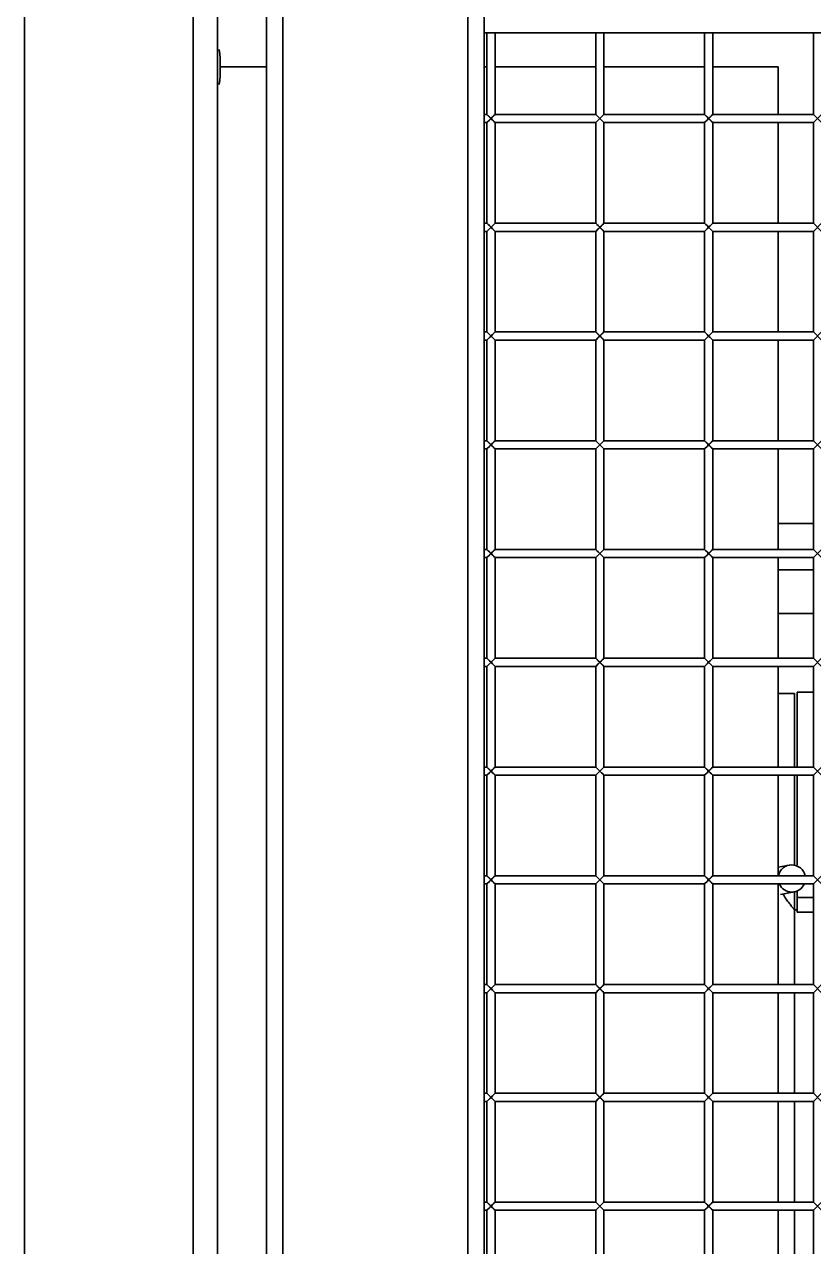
# Model space of a CAD drawing. Header units: millimetres. Extents: x 32496 to 166256, y 3504 to 23939.
# Drawn here: x 97582.8 to 97872.8, y 21905.1 to 22354.6 of the extents above; entities that cross this region are included whole.
import ezdxf

# ---------------------------------------------------------------- set-up
doc = ezdxf.new("R2010")
doc.units = ezdxf.units.MM
doc.layers.get('0').update_dxf_attribs({"lineweight": 35})

# ---------------------------------------------------------------- blocks, each defined once
blk = doc.blocks.new('8-1250')
at = {"linetype": 'Continuous'}
for p, q in [((-2380.13, -32152.29), (-2380.13, -34671.29)), ((-2217.13, -33033.17), (-2217.13, -32390.41)), ((-2211.13, -32408.79), (-2211.13, -32389.43)), ((-2318.13, -32399.29), (-2318.13, -33024.29)), ((-2309.13, -32399.29), (-2309.13, -33024.29)), ((-2291.13, -33024.29), (-2291.13, -32399.29)), ((-2285.13, -32399.29), (-2285.13, -33024.29)), ((-2211.13, -32408.79), (-2211.13, -33034.31)), ((-1585.13, -32408.79), (-2211.13, -32408.79)), ((-2210.13, -32408.79), (-2210.13, -32438.79)), ((-2207.13, -32408.79), (-2207.13, -32438.79)), ((-2170.13, -32408.79), (-2170.13, -32438.79)), ((-2167.13, -32408.79), (-2167.13, -32438.79)), ((-2130.13, -32408.79), (-2130.13, -32438.79)), ((-2127.13, -32408.79), (-2127.13, -32438.79)), ((-2090.13, -32408.79), (-2090.13, -32438.79)), ((-2291.13, -32421.29), (-2308.13, -32421.29)), ((-2210.13, -32421.29), (-2211.13, -32421.29)), ((-2170.13, -32421.29), (-2207.13, -32421.29)), ((-2130.13, -32421.29), (-2167.13, -32421.29)), ((-2103.13, -32421.29), (-2127.13, -32421.29)), ((-2103.13, -32438.79), (-2103.13, -32421.29)), ((-2211.13, -32438.79), (-2210.13, -32438.79)), ((-2210.13, -32441.79), (-2207.13, -32438.79)), ((-2207.13, -32441.79), (-2210.13, -32438.79)), ((-2210.01, -32441.67), (-2209.22, -32440.88)), ((-2209.22, -32440.88), (-2208.63, -32440.29)), ((-2207.13, -32438.79), (-2207.56, -32439.22)), ((-2207.13, -32438.79), (-2170.13, -32438.79)), ((-2170.13, -32441.79), (-2167.13, -32438.79)), ((-2167.13, -32441.79), (-2170.13, -32438.79)), ((-2170.01, -32441.67), (-2169.22, -32440.88)), ((-2169.22, -32440.88), (-2168.63, -32440.29)), ((-2167.13, -32438.79), (-2167.56, -32439.22)), ((-2167.13, -32438.79), (-2130.13, -32438.79)), ((-2130.13, -32441.79), (-2127.13, -32438.79)), ((-2127.13, -32441.79), (-2130.13, -32438.79)), ((-2130.01, -32441.67), (-2129.22, -32440.88)), ((-2129.22, -32440.88), (-2128.63, -32440.29)), ((-2127.13, -32438.79), (-2127.56, -32439.22)), ((-2127.13, -32438.79), (-2090.13, -32438.79)), ((-2090.13, -32441.79), (-2087.13, -32438.79)), ((-2087.13, -32441.79), (-2090.13, -32438.79)), ((-2211.13, -32441.79), (-2210.13, -32441.79)), ((-2210.13, -32441.79), (-2210.13, -32478.79)), ((-2207.13, -32441.79), (-2207.13, -32478.79)), ((-2207.13, -32441.79), (-2170.13, -32441.79)), ((-2170.13, -32441.79), (-2170.13, -32478.79)), ((-2167.13, -32441.79), (-2167.13, -32478.79)), ((-2167.13, -32441.79), (-2130.13, -32441.79)), ((-2130.13, -32441.79), (-2130.13, -32478.79)), ((-2127.13, -32441.79), (-2127.13, -32478.79)), ((-2127.13, -32441.79), (-2090.13, -32441.79)), ((-2103.13, -32478.79), (-2103.13, -32441.79)), ((-2090.13, -32441.79), (-2090.13, -32478.79)), ((-2211.13, -32478.79), (-2210.13, -32478.79)), ((-2211.13, -32481.79), (-2210.13, -32481.79)), ((-2210.13, -32481.79), (-2207.13, -32478.79)), ((-2207.13, -32481.79), (-2210.13, -32478.79)), ((-2210.13, -32481.79), (-2210.13, -32518.79)), ((-2210.01, -32481.67), (-2209.22, -32480.88)), ((-2209.22, -32480.88), (-2208.63, -32480.29)), ((-2207.13, -32478.79), (-2207.56, -32479.22)), ((-2207.13, -32478.79), (-2170.13, -32478.79)), ((-2207.13, -32481.79), (-2207.13, -32518.79)), ((-2207.13, -32481.79), (-2170.13, -32481.79)), ((-2170.13, -32481.79), (-2167.13, -32478.79)), ((-2167.13, -32481.79), (-2170.13, -32478.79)), ((-2170.13, -32481.79), (-2170.13, -32518.79)), ((-2170.01, -32481.67), (-2169.22, -32480.88)), ((-2169.22, -32480.88), (-2168.63, -32480.29)), ((-2167.13, -32478.79), (-2167.56, -32479.22)), ((-2167.13, -32478.79), (-2130.13, -32478.79)), ((-2167.13, -32481.79), (-2167.13, -32518.79)), ((-2167.13, -32481.79), (-2130.13, -32481.79)), ((-2130.13, -32481.79), (-2127.13, -32478.79)), ((-2127.13, -32481.79), (-2130.13, -32478.79)), ((-2130.13, -32481.79), (-2130.13, -32518.79)), ((-2130.01, -32481.67), (-2129.22, -32480.88)), ((-2129.22, -32480.88), (-2128.63, -32480.29)), ((-2127.13, -32478.79), (-2127.56, -32479.22)), ((-2127.13, -32478.79), (-2090.13, -32478.79)), ((-2127.13, -32481.79), (-2127.13, -32518.79)), ((-2127.13, -32481.79), (-2090.13, -32481.79)), ((-2103.13, -32518.79), (-2103.13, -32481.79)), ((-2090.13, -32481.79), (-2087.13, -32478.79)), ((-2087.13, -32481.79), (-2090.13, -32478.79)), ((-2090.13, -32481.79), (-2090.13, -32518.79)), ((-2211.13, -32518.79), (-2210.13, -32518.79)), ((-2211.13, -32521.79), (-2210.13, -32521.79)), ((-2210.13, -32521.79), (-2207.13, -32518.79)), ((-2207.13, -32521.79), (-2210.13, -32518.79)), ((-2210.13, -32521.79), (-2210.13, -32558.79)), ((-2210.01, -32521.67), (-2209.22, -32520.88)), ((-2209.22, -32520.88), (-2208.63, -32520.29)), ((-2207.13, -32518.79), (-2207.56, -32519.22)), ((-2207.13, -32518.79), (-2170.13, -32518.79)), ((-2207.13, -32521.79), (-2207.13, -32558.79)), ((-2207.13, -32521.79), (-2170.13, -32521.79)), ((-2170.13, -32521.79), (-2167.13, -32518.79)), ((-2167.13, -32521.79), (-2170.13, -32518.79)), ((-2170.13, -32521.79), (-2170.13, -32558.79)), ((-2170.01, -32521.67), (-2169.22, -32520.88)), ((-2169.22, -32520.88), (-2168.63, -32520.29)), ((-2167.13, -32518.79), (-2167.56, -32519.22)), ((-2167.13, -32518.79), (-2130.13, -32518.79)), ((-2167.13, -32521.79), (-2167.13, -32558.79)), ((-2167.13, -32521.79), (-2130.13, -32521.79)), ((-2130.13, -32521.79), (-2127.13, -32518.79)), ((-2127.13, -32521.79), (-2130.13, -32518.79)), ((-2130.13, -32521.79), (-2130.13, -32558.79)), ((-2130.01, -32521.67), (-2129.22, -32520.88)), ((-2129.22, -32520.88), (-2128.63, -32520.29)), ((-2127.13, -32518.79), (-2127.56, -32519.22)), ((-2127.13, -32518.79), (-2090.13, -32518.79)), ((-2127.13, -32521.79), (-2127.13, -32558.79)), ((-2127.13, -32521.79), (-2090.13, -32521.79)), ((-2103.13, -32558.79), (-2103.13, -32521.79)), ((-2090.13, -32521.79), (-2087.13, -32518.79)), ((-2087.13, -32521.79), (-2090.13, -32518.79)), ((-2090.13, -32521.79), (-2090.13, -32558.79)), ((-2211.13, -32558.79), (-2210.13, -32558.79)), ((-2211.13, -32561.79), (-2210.13, -32561.79)), ((-2210.13, -32561.79), (-2207.13, -32558.79)), ((-2207.13, -32561.79), (-2210.13, -32558.79)), ((-2210.13, -32561.79), (-2210.13, -32598.79)), ((-2210.01, -32561.67), (-2209.22, -32560.88)), ((-2209.22, -32560.88), (-2208.63, -32560.29)), ((-2207.13, -32558.79), (-2207.56, -32559.22)), ((-2207.13, -32558.79), (-2170.13, -32558.79)), ((-2207.13, -32561.79), (-2207.13, -32598.79)), ((-2207.13, -32561.79), (-2170.13, -32561.79)), ((-2170.13, -32561.79), (-2167.13, -32558.79)), ((-2167.13, -32561.79), (-2170.13, -32558.79)), ((-2170.13, -32561.79), (-2170.13, -32598.79)), ((-2170.01, -32561.67), (-2169.22, -32560.88)), ((-2169.22, -32560.88), (-2168.63, -32560.29)), ((-2167.13, -32558.79), (-2167.56, -32559.22)), ((-2167.13, -32558.79), (-2130.13, -32558.79)), ((-2167.13, -32561.79), (-2167.13, -32598.79)), ((-2167.13, -32561.79), (-2130.13, -32561.79)), ((-2130.13, -32561.79), (-2127.13, -32558.79)), ((-2127.13, -32561.79), (-2130.13, -32558.79)), ((-2130.13, -32561.79), (-2130.13, -32598.79)), ((-2130.01, -32561.67), (-2129.22, -32560.88)), ((-2129.22, -32560.88), (-2128.63, -32560.29)), ((-2127.13, -32558.79), (-2127.56, -32559.22)), ((-2127.13, -32558.79), (-2090.13, -32558.79)), ((-2127.13, -32561.79), (-2127.13, -32598.79)), ((-2127.13, -32561.79), (-2090.13, -32561.79)), ((-2103.13, -32598.79), (-2103.13, -32561.79)), ((-2090.13, -32561.79), (-2087.13, -32558.79)), ((-2087.13, -32561.79), (-2090.13, -32558.79)), ((-2090.13, -32561.79), (-2090.13, -32598.79)), ((-2090.13, -32589.29), (-2103.13, -32589.29)), ((-2211.13, -32598.79), (-2210.13, -32598.79)), ((-2210.13, -32601.79), (-2207.13, -32598.79)), ((-2207.13, -32601.79), (-2210.13, -32598.79)), ((-2207.13, -32598.79), (-2207.56, -32599.22)), ((-2207.13, -32598.79), (-2170.13, -32598.79)), ((-2170.13, -32601.79), (-2167.13, -32598.79)), ((-2167.13, -32601.79), (-2170.13, -32598.79)), ((-2167.13, -32598.79), (-2167.56, -32599.22)), ((-2167.13, -32598.79), (-2130.13, -32598.79)), ((-2130.13, -32601.79), (-2127.13, -32598.79)), ((-2127.13, -32601.79), (-2130.13, -32598.79)), ((-2127.13, -32598.79), (-2127.56, -32599.22)), ((-2127.13, -32598.79), (-2090.13, -32598.79)), ((-2090.13, -32601.79), (-2087.13, -32598.79)), ((-2087.13, -32601.79), (-2090.13, -32598.79)), ((-2211.13, -32601.79), (-2210.13, -32601.79)), ((-2210.13, -32601.79), (-2210.13, -32638.79)), ((-2210.01, -32601.67), (-2209.22, -32600.88)), ((-2209.22, -32600.88), (-2208.63, -32600.29)), ((-2207.13, -32601.79), (-2207.13, -32638.79)), ((-2207.13, -32601.79), (-2170.13, -32601.79)), ((-2170.13, -32601.79), (-2170.13, -32638.79)), ((-2170.01, -32601.67), (-2169.22, -32600.88)), ((-2169.22, -32600.88), (-2168.63, -32600.29)), ((-2167.13, -32601.79), (-2167.13, -32638.79)), ((-2167.13, -32601.79), (-2130.13, -32601.79)), ((-2130.13, -32601.79), (-2130.13, -32638.79)), ((-2130.01, -32601.67), (-2129.22, -32600.88)), ((-2129.22, -32600.88), (-2128.63, -32600.29)), ((-2127.13, -32601.79), (-2127.13, -32638.79)), ((-2127.13, -32601.79), (-2090.13, -32601.79)), ((-2103.13, -32638.79), (-2103.13, -32601.79)), ((-2090.13, -32601.79), (-2090.13, -32638.79)), ((-2090.13, -32606.29), (-2103.13, -32606.29)), ((-2090.13, -32622.29), (-2103.13, -32622.29)), ((-2211.13, -32638.79), (-2210.13, -32638.79)), ((-2210.13, -32641.79), (-2207.13, -32638.79)), ((-2207.13, -32641.79), (-2210.13, -32638.79)), ((-2207.13, -32638.79), (-2207.56, -32639.22)), ((-2207.13, -32638.79), (-2170.13, -32638.79)), ((-2170.13, -32641.79), (-2167.13, -32638.79)), ((-2167.13, -32641.79), (-2170.13, -32638.79)), ((-2167.13, -32638.79), (-2167.56, -32639.22)), ((-2167.13, -32638.79), (-2130.13, -32638.79)), ((-2130.13, -32641.79), (-2127.13, -32638.79)), ((-2127.13, -32641.79), (-2130.13, -32638.79)), ((-2127.13, -32638.79), (-2127.56, -32639.22)), ((-2127.13, -32638.79), (-2090.13, -32638.79)), ((-2090.13, -32641.79), (-2087.13, -32638.79)), ((-2087.13, -32641.79), (-2090.13, -32638.79)), ((-2211.13, -32641.79), (-2210.13, -32641.79)), ((-2210.13, -32641.79), (-2210.13, -32678.79)), ((-2210.01, -32641.67), (-2209.22, -32640.88)), ((-2209.22, -32640.88), (-2208.63, -32640.29)), ((-2207.13, -32641.79), (-2207.13, -32678.79)), ((-2207.13, -32641.79), (-2170.13, -32641.79)), ((-2170.13, -32641.79), (-2170.13, -32678.79)), ((-2170.01, -32641.67), (-2169.22, -32640.88)), ((-2169.22, -32640.88), (-2168.63, -32640.29)), ((-2167.13, -32641.79), (-2167.13, -32678.79)), ((-2167.13, -32641.79), (-2130.13, -32641.79)), ((-2130.13, -32641.79), (-2130.13, -32678.79)), ((-2130.01, -32641.67), (-2129.22, -32640.88)), ((-2129.22, -32640.88), (-2128.63, -32640.29)), ((-2127.13, -32641.79), (-2127.13, -32678.79)), ((-2127.13, -32641.79), (-2090.13, -32641.79)), ((-2103.13, -32678.79), (-2103.13, -32641.79)), ((-2090.13, -32641.79), (-2090.13, -32678.79)), ((-2097.13, -32651.7), (-2103.13, -32651.7)), ((-2097.13, -32678.79), (-2097.13, -32651.7)), ((-2096.13, -32651.29), (-2096.13, -32678.79)), ((-2090.13, -32651.29), (-2096.13, -32651.29)), ((-2211.13, -32678.79), (-2210.13, -32678.79)), ((-2210.13, -32681.79), (-2207.13, -32678.79)), ((-2207.13, -32681.79), (-2210.13, -32678.79)), ((-2207.13, -32678.79), (-2207.56, -32679.22)), ((-2207.13, -32678.79), (-2170.13, -32678.79)), ((-2170.13, -32681.79), (-2167.13, -32678.79)), ((-2167.13, -32681.79), (-2170.13, -32678.79)), ((-2167.13, -32678.79), (-2167.56, -32679.22)), ((-2167.13, -32678.79), (-2130.13, -32678.79)), ((-2130.13, -32681.79), (-2127.13, -32678.79)), ((-2127.13, -32681.79), (-2130.13, -32678.79)), ((-2127.13, -32678.79), (-2127.56, -32679.22)), ((-2127.13, -32678.79), (-2090.13, -32678.79)), ((-2090.13, -32681.79), (-2087.13, -32678.79)), ((-2087.13, -32681.79), (-2090.13, -32678.79)), ((-2211.13, -32681.79), (-2210.13, -32681.79)), ((-2210.13, -32681.79), (-2210.13, -32718.79)), ((-2210.01, -32681.67), (-2209.22, -32680.88)), ((-2209.22, -32680.88), (-2208.63, -32680.29)), ((-2207.13, -32681.79), (-2207.13, -32718.79)), ((-2207.13, -32681.79), (-2170.13, -32681.79)), ((-2170.13, -32681.79), (-2170.13, -32718.79)), ((-2170.01, -32681.67), (-2169.22, -32680.88)), ((-2169.22, -32680.88), (-2168.63, -32680.29)), ((-2167.13, -32681.79), (-2167.13, -32718.79)), ((-2167.13, -32681.79), (-2130.13, -32681.79)), ((-2130.13, -32681.79), (-2130.13, -32718.79)), ((-2130.01, -32681.67), (-2129.22, -32680.88)), ((-2129.22, -32680.88), (-2128.63, -32680.29)), ((-2127.13, -32681.79), (-2127.13, -32718.79)), ((-2127.13, -32681.79), (-2090.13, -32681.79)), ((-2103.13, -32718.79), (-2103.13, -32681.79)), ((-2097.13, -32714.86), (-2097.13, -32681.79)), ((-2096.13, -32681.79), (-2096.13, -32714.86)), ((-2090.13, -32681.79), (-2090.13, -32718.79)), ((-2103.13, -32715.66), (-2099.04, -32714.86)), ((-2211.13, -32718.79), (-2210.13, -32718.79)), ((-2210.13, -32721.79), (-2207.13, -32718.79)), ((-2207.13, -32721.79), (-2210.13, -32718.79)), ((-2209.22, -32720.88), (-2208.63, -32720.29)), ((-2207.13, -32718.79), (-2207.56, -32719.22)), ((-2207.13, -32718.79), (-2170.13, -32718.79)), ((-2170.13, -32721.79), (-2167.13, -32718.79)), ((-2167.13, -32721.79), (-2170.13, -32718.79)), ((-2169.22, -32720.88), (-2168.63, -32720.29)), ((-2167.13, -32718.79), (-2167.56, -32719.22)), ((-2167.13, -32718.79), (-2130.13, -32718.79)), ((-2130.13, -32721.79), (-2127.13, -32718.79)), ((-2127.13, -32721.79), (-2130.13, -32718.79)), ((-2129.22, -32720.88), (-2128.63, -32720.29)), ((-2127.13, -32718.79), (-2127.56, -32719.22)), ((-2127.13, -32718.79), (-2090.13, -32718.79)), ((-2090.13, -32721.79), (-2087.13, -32718.79)), ((-2087.13, -32721.79), (-2090.13, -32718.79)), ((-2211.13, -32721.79), (-2210.13, -32721.79)), ((-2210.13, -32721.79), (-2210.13, -32758.79)), ((-2210.01, -32721.67), (-2209.22, -32720.88)), ((-2207.13, -32721.79), (-2207.13, -32758.79)), ((-2207.13, -32721.79), (-2170.13, -32721.79)), ((-2170.13, -32721.79), (-2170.13, -32758.79)), ((-2170.01, -32721.67), (-2169.22, -32720.88)), ((-2167.13, -32721.79), (-2167.13, -32758.79)), ((-2167.13, -32721.79), (-2130.13, -32721.79)), ((-2130.13, -32721.79), (-2130.13, -32758.79)), ((-2130.01, -32721.67), (-2129.22, -32720.88)), ((-2127.13, -32721.79), (-2127.13, -32758.79)), ((-2127.13, -32721.79), (-2090.13, -32721.79)), ((-2103.13, -32758.79), (-2103.13, -32721.79)), ((-2102.27, -32725.68), (-2097.13, -32724.68)), ((-2097.13, -32724.68), (-2097.13, -32731.29)), ((-2096.13, -32724.68), (-2096.13, -32732.16)), ((-2090.13, -32721.79), (-2090.13, -32758.79)), ((-2096.13, -32726.73), (-2090.13, -32726.73)), ((-2097.13, -32731.29), (-2097.13, -32758.79)), ((-2097.13, -32731.29), (-2096.13, -32731.29)), ((-2090.13, -32732.16), (-2096.13, -32732.16)), ((-2211.13, -32758.79), (-2210.13, -32758.79)), ((-2210.13, -32761.79), (-2207.13, -32758.79)), ((-2207.13, -32761.79), (-2210.13, -32758.79)), ((-2209.22, -32760.88), (-2208.63, -32760.29)), ((-2207.13, -32758.79), (-2207.56, -32759.22)), ((-2207.13, -32758.79), (-2170.13, -32758.79)), ((-2170.13, -32761.79), (-2167.13, -32758.79)), ((-2167.13, -32761.79), (-2170.13, -32758.79)), ((-2169.22, -32760.88), (-2168.63, -32760.29)), ((-2167.13, -32758.79), (-2167.56, -32759.22)), ((-2167.13, -32758.79), (-2130.13, -32758.79)), ((-2130.13, -32761.79), (-2127.13, -32758.79)), ((-2127.13, -32761.79), (-2130.13, -32758.79)), ((-2129.22, -32760.88), (-2128.63, -32760.29)), ((-2127.13, -32758.79), (-2127.56, -32759.22)), ((-2127.13, -32758.79), (-2090.13, -32758.79)), ((-2090.13, -32761.79), (-2087.13, -32758.79)), ((-2087.13, -32761.79), (-2090.13, -32758.79)), ((-2211.13, -32761.79), (-2210.13, -32761.79)), ((-2210.13, -32761.79), (-2210.13, -32798.79)), ((-2210.01, -32761.67), (-2209.22, -32760.88)), ((-2207.13, -32761.79), (-2207.13, -32798.79)), ((-2207.13, -32761.79), (-2170.13, -32761.79)), ((-2170.13, -32761.79), (-2170.13, -32798.79)), ((-2170.01, -32761.67), (-2169.22, -32760.88)), ((-2167.13, -32761.79), (-2167.13, -32798.79)), ((-2167.13, -32761.79), (-2130.13, -32761.79)), ((-2130.13, -32761.79), (-2130.13, -32798.79)), ((-2130.01, -32761.67), (-2129.22, -32760.88)), ((-2127.13, -32761.79), (-2127.13, -32798.79)), ((-2127.13, -32761.79), (-2090.13, -32761.79)), ((-2103.13, -32798.79), (-2103.13, -32761.79)), ((-2097.13, -32761.79), (-2097.13, -32798.79)), ((-2090.13, -32761.79), (-2090.13, -32798.79)), ((-2211.13, -32798.79), (-2210.13, -32798.79)), ((-2210.13, -32801.79), (-2207.13, -32798.79)), ((-2207.13, -32801.79), (-2210.13, -32798.79)), ((-2210.01, -32801.67), (-2209.22, -32800.88)), ((-2209.22, -32800.88), (-2208.63, -32800.29)), ((-2207.13, -32798.79), (-2207.56, -32799.22)), ((-2207.13, -32798.79), (-2170.13, -32798.79)), ((-2170.13, -32801.79), (-2167.13, -32798.79)), ((-2167.13, -32801.79), (-2170.13, -32798.79)), ((-2170.01, -32801.67), (-2169.22, -32800.88)), ((-2169.22, -32800.88), (-2168.63, -32800.29)), ((-2167.13, -32798.79), (-2167.56, -32799.22)), ((-2167.13, -32798.79), (-2130.13, -32798.79)), ((-2130.13, -32801.79), (-2127.13, -32798.79)), ((-2127.13, -32801.79), (-2130.13, -32798.79)), ((-2130.01, -32801.67), (-2129.22, -32800.88)), ((-2129.22, -32800.88), (-2128.63, -32800.29)), ((-2127.13, -32798.79), (-2127.56, -32799.22)), ((-2127.13, -32798.79), (-2090.13, -32798.79)), ((-2090.13, -32801.79), (-2087.13, -32798.79)), ((-2087.13, -32801.79), (-2090.13, -32798.79)), ((-2211.13, -32801.79), (-2210.13, -32801.79)), ((-2210.13, -32801.79), (-2210.13, -32838.79)), ((-2207.13, -32801.79), (-2207.13, -32838.79)), ((-2207.13, -32801.79), (-2170.13, -32801.79)), ((-2170.13, -32801.79), (-2170.13, -32838.79)), ((-2167.13, -32801.79), (-2167.13, -32838.79)), ((-2167.13, -32801.79), (-2130.13, -32801.79)), ((-2130.13, -32801.79), (-2130.13, -32838.79)), ((-2127.13, -32801.79), (-2127.13, -32838.79)), ((-2127.13, -32801.79), (-2090.13, -32801.79)), ((-2103.13, -32838.79), (-2103.13, -32801.79)), ((-2097.13, -32801.79), (-2097.13, -32838.79)), ((-2090.13, -32801.79), (-2090.13, -32838.79)), ((-2211.13, -32838.79), (-2210.13, -32838.79)), ((-2210.13, -32841.79), (-2207.13, -32838.79)), ((-2207.13, -32841.79), (-2210.13, -32838.79)), ((-2210.01, -32841.67), (-2209.22, -32840.88)), ((-2209.22, -32840.88), (-2208.63, -32840.29)), ((-2207.13, -32838.79), (-2207.56, -32839.22)), ((-2207.13, -32838.79), (-2170.13, -32838.79)), ((-2170.13, -32841.79), (-2167.13, -32838.79)), ((-2167.13, -32841.79), (-2170.13, -32838.79)), ((-2170.01, -32841.67), (-2169.22, -32840.88)), ((-2169.22, -32840.88), (-2168.63, -32840.29)), ((-2167.13, -32838.79), (-2167.56, -32839.22)), ((-2167.13, -32838.79), (-2130.13, -32838.79)), ((-2130.13, -32841.79), (-2127.13, -32838.79)), ((-2127.13, -32841.79), (-2130.13, -32838.79)), ((-2130.01, -32841.67), (-2129.22, -32840.88)), ((-2129.22, -32840.88), (-2128.63, -32840.29)), ((-2127.13, -32838.79), (-2127.56, -32839.22)), ((-2127.13, -32838.79), (-2090.13, -32838.79)), ((-2090.13, -32841.79), (-2087.13, -32838.79)), ((-2087.13, -32841.79), (-2090.13, -32838.79)), ((-2211.13, -32841.79), (-2210.13, -32841.79)), ((-2210.13, -32841.79), (-2210.13, -32878.79)), ((-2207.13, -32841.79), (-2207.13, -32878.79)), ((-2207.13, -32841.79), (-2170.13, -32841.79)), ((-2170.13, -32841.79), (-2170.13, -32878.79)), ((-2167.13, -32841.79), (-2167.13, -32878.79)), ((-2167.13, -32841.79), (-2130.13, -32841.79)), ((-2130.13, -32841.79), (-2130.13, -32878.79)), ((-2127.13, -32841.79), (-2127.13, -32878.79)), ((-2127.13, -32841.79), (-2090.13, -32841.79)), ((-2103.13, -32878.79), (-2103.13, -32841.79)), ((-2097.13, -32841.79), (-2097.13, -32878.79)), ((-2090.13, -32841.79), (-2090.13, -32878.79))]:
    blk.add_line(p, q, dxfattribs=at)
for points in [[(-2208.63, -32440.29), (-2209.21, -32439.7), (-2209.69, -32439.23)], [(-2207.56, -32439.22), (-2208.05, -32439.71), (-2208.63, -32440.29)], [(-2208.63, -32440.29), (-2208.04, -32440.88), (-2207.57, -32441.35), (-2207.13, -32441.79)], [(-2168.63, -32440.29), (-2169.21, -32439.7), (-2169.69, -32439.23)], [(-2167.56, -32439.22), (-2168.05, -32439.71), (-2168.63, -32440.29)], [(-2168.63, -32440.29), (-2168.04, -32440.88), (-2167.57, -32441.35), (-2167.13, -32441.79)], [(-2128.63, -32440.29), (-2129.21, -32439.7), (-2129.69, -32439.23)], [(-2127.56, -32439.22), (-2128.05, -32439.71), (-2128.63, -32440.29)], [(-2128.63, -32440.29), (-2128.04, -32440.88), (-2127.57, -32441.35), (-2127.13, -32441.79)], [(-2208.63, -32480.29), (-2209.21, -32479.7), (-2209.69, -32479.23)], [(-2207.56, -32479.22), (-2208.05, -32479.71), (-2208.63, -32480.29)], [(-2208.63, -32480.29), (-2208.04, -32480.88), (-2207.57, -32481.35), (-2207.13, -32481.79)], [(-2168.63, -32480.29), (-2169.21, -32479.7), (-2169.69, -32479.23)], [(-2167.56, -32479.22), (-2168.05, -32479.71), (-2168.63, -32480.29)], [(-2168.63, -32480.29), (-2168.04, -32480.88), (-2167.57, -32481.35), (-2167.13, -32481.79)], [(-2128.63, -32480.29), (-2129.21, -32479.7), (-2129.69, -32479.23)], [(-2127.56, -32479.22), (-2128.05, -32479.71), (-2128.63, -32480.29)], [(-2128.63, -32480.29), (-2128.04, -32480.88), (-2127.57, -32481.35), (-2127.13, -32481.79)], [(-2208.63, -32520.29), (-2209.21, -32519.7), (-2209.69, -32519.23)], [(-2207.56, -32519.22), (-2208.05, -32519.71), (-2208.63, -32520.29)], [(-2208.63, -32520.29), (-2208.04, -32520.88), (-2207.57, -32521.35), (-2207.13, -32521.79)], [(-2168.63, -32520.29), (-2169.21, -32519.7), (-2169.69, -32519.23)], [(-2167.56, -32519.22), (-2168.05, -32519.71), (-2168.63, -32520.29)], [(-2168.63, -32520.29), (-2168.04, -32520.88), (-2167.57, -32521.35), (-2167.13, -32521.79)], [(-2128.63, -32520.29), (-2129.21, -32519.7), (-2129.69, -32519.23)], [(-2127.56, -32519.22), (-2128.05, -32519.71), (-2128.63, -32520.29)], [(-2128.63, -32520.29), (-2128.04, -32520.88), (-2127.57, -32521.35), (-2127.13, -32521.79)], [(-2208.63, -32560.29), (-2209.21, -32559.7), (-2209.69, -32559.23)], [(-2207.56, -32559.22), (-2208.05, -32559.71), (-2208.63, -32560.29)], [(-2208.63, -32560.29), (-2208.04, -32560.88), (-2207.57, -32561.35), (-2207.13, -32561.79)], [(-2168.63, -32560.29), (-2169.21, -32559.7), (-2169.69, -32559.23)], [(-2167.56, -32559.22), (-2168.05, -32559.71), (-2168.63, -32560.29)], [(-2168.63, -32560.29), (-2168.04, -32560.88), (-2167.57, -32561.35), (-2167.13, -32561.79)], [(-2128.63, -32560.29), (-2129.21, -32559.7), (-2129.69, -32559.23)], [(-2127.56, -32559.22), (-2128.05, -32559.71), (-2128.63, -32560.29)], [(-2128.63, -32560.29), (-2128.04, -32560.88), (-2127.57, -32561.35), (-2127.13, -32561.79)], [(-2208.63, -32600.29), (-2209.21, -32599.7), (-2209.69, -32599.23)], [(-2207.56, -32599.22), (-2208.05, -32599.71), (-2208.63, -32600.29)], [(-2208.63, -32600.29), (-2208.04, -32600.88), (-2207.57, -32601.35), (-2207.13, -32601.79)], [(-2168.63, -32600.29), (-2169.21, -32599.7), (-2169.69, -32599.23)], [(-2167.56, -32599.22), (-2168.05, -32599.71), (-2168.63, -32600.29)], [(-2168.63, -32600.29), (-2168.04, -32600.88), (-2167.57, -32601.35), (-2167.13, -32601.79)], [(-2128.63, -32600.29), (-2129.21, -32599.7), (-2129.69, -32599.23)], [(-2127.56, -32599.22), (-2128.05, -32599.71), (-2128.63, -32600.29)], [(-2128.63, -32600.29), (-2128.04, -32600.88), (-2127.57, -32601.35), (-2127.13, -32601.79)], [(-2208.63, -32640.29), (-2209.21, -32639.7), (-2209.69, -32639.23)], [(-2207.56, -32639.22), (-2208.05, -32639.71), (-2208.63, -32640.29)], [(-2168.63, -32640.29), (-2169.21, -32639.7), (-2169.69, -32639.23)], [(-2167.56, -32639.22), (-2168.05, -32639.71), (-2168.63, -32640.29)], [(-2128.63, -32640.29), (-2129.21, -32639.7), (-2129.69, -32639.23)], [(-2127.56, -32639.22), (-2128.05, -32639.71), (-2128.63, -32640.29)], [(-2208.63, -32640.29), (-2208.04, -32640.88), (-2207.57, -32641.35), (-2207.13, -32641.79)], [(-2168.63, -32640.29), (-2168.04, -32640.88), (-2167.57, -32641.35), (-2167.13, -32641.79)], [(-2128.63, -32640.29), (-2128.04, -32640.88), (-2127.57, -32641.35), (-2127.13, -32641.79)], [(-2208.63, -32680.29), (-2209.21, -32679.7), (-2209.69, -32679.23)], [(-2207.56, -32679.22), (-2208.05, -32679.71), (-2208.63, -32680.29)], [(-2168.63, -32680.29), (-2169.21, -32679.7), (-2169.69, -32679.23)], [(-2167.56, -32679.22), (-2168.05, -32679.71), (-2168.63, -32680.29)], [(-2128.63, -32680.29), (-2129.21, -32679.7), (-2129.69, -32679.23)], [(-2127.56, -32679.22), (-2128.05, -32679.71), (-2128.63, -32680.29)], [(-2208.63, -32680.29), (-2208.04, -32680.88), (-2207.57, -32681.35), (-2207.13, -32681.79)], [(-2168.63, -32680.29), (-2168.04, -32680.88), (-2167.57, -32681.35), (-2167.13, -32681.79)], [(-2128.63, -32680.29), (-2128.04, -32680.88), (-2127.57, -32681.35), (-2127.13, -32681.79)], [(-2208.63, -32720.29), (-2209.21, -32719.7), (-2209.69, -32719.23)], [(-2207.56, -32719.22), (-2208.05, -32719.71), (-2208.63, -32720.29)], [(-2208.63, -32720.29), (-2208.04, -32720.88), (-2207.57, -32721.35), (-2207.13, -32721.79)], [(-2168.63, -32720.29), (-2169.21, -32719.7), (-2169.69, -32719.23)], [(-2167.56, -32719.22), (-2168.05, -32719.71), (-2168.63, -32720.29)], [(-2168.63, -32720.29), (-2168.04, -32720.88), (-2167.57, -32721.35), (-2167.13, -32721.79)], [(-2128.63, -32720.29), (-2129.21, -32719.7), (-2129.69, -32719.23)], [(-2127.56, -32719.22), (-2128.05, -32719.71), (-2128.63, -32720.29)], [(-2128.63, -32720.29), (-2128.04, -32720.88), (-2127.57, -32721.35), (-2127.13, -32721.79)], [(-2208.63, -32760.29), (-2209.21, -32759.7), (-2209.69, -32759.23)], [(-2207.56, -32759.22), (-2208.05, -32759.71), (-2208.63, -32760.29)], [(-2208.63, -32760.29), (-2208.04, -32760.88), (-2207.57, -32761.35), (-2207.13, -32761.79)], [(-2168.63, -32760.29), (-2169.21, -32759.7), (-2169.69, -32759.23)], [(-2167.56, -32759.22), (-2168.05, -32759.71), (-2168.63, -32760.29)], [(-2168.63, -32760.29), (-2168.04, -32760.88), (-2167.57, -32761.35), (-2167.13, -32761.79)], [(-2128.63, -32760.29), (-2129.21, -32759.7), (-2129.69, -32759.23)], [(-2127.56, -32759.22), (-2128.05, -32759.71), (-2128.63, -32760.29)], [(-2128.63, -32760.29), (-2128.04, -32760.88), (-2127.57, -32761.35), (-2127.13, -32761.79)], [(-2208.63, -32800.29), (-2209.21, -32799.7), (-2209.69, -32799.23)], [(-2207.56, -32799.22), (-2208.05, -32799.71), (-2208.63, -32800.29)], [(-2208.63, -32800.29), (-2208.04, -32800.88), (-2207.57, -32801.35), (-2207.13, -32801.79)], [(-2168.63, -32800.29), (-2169.21, -32799.7), (-2169.69, -32799.23)], [(-2167.56, -32799.22), (-2168.05, -32799.71), (-2168.63, -32800.29)], [(-2168.63, -32800.29), (-2168.04, -32800.88), (-2167.57, -32801.35), (-2167.13, -32801.79)], [(-2128.63, -32800.29), (-2129.21, -32799.7), (-2129.69, -32799.23)], [(-2127.56, -32799.22), (-2128.05, -32799.71), (-2128.63, -32800.29)], [(-2128.63, -32800.29), (-2128.04, -32800.88), (-2127.57, -32801.35), (-2127.13, -32801.79)], [(-2208.63, -32840.29), (-2209.21, -32839.7), (-2209.69, -32839.23)], [(-2207.56, -32839.22), (-2208.05, -32839.71), (-2208.63, -32840.29)], [(-2208.63, -32840.29), (-2208.04, -32840.88), (-2207.57, -32841.35), (-2207.13, -32841.79)], [(-2168.63, -32840.29), (-2169.21, -32839.7), (-2169.69, -32839.23)], [(-2167.56, -32839.22), (-2168.05, -32839.71), (-2168.63, -32840.29)], [(-2168.63, -32840.29), (-2168.04, -32840.88), (-2167.57, -32841.35), (-2167.13, -32841.79)], [(-2128.63, -32840.29), (-2129.21, -32839.7), (-2129.69, -32839.23)], [(-2127.56, -32839.22), (-2128.05, -32839.71), (-2128.63, -32840.29)], [(-2128.63, -32840.29), (-2128.04, -32840.88), (-2127.57, -32841.35), (-2127.13, -32841.79)]]:
    blk.add_lwpolyline(points, dxfattribs=at)
for centre, radius, start, end in [((-2363.13, -32421.29), 55, 353.245, 6.7169), ((-2098.09, -32719.77), 5, 11, 168.1251), ((-2098.09, -32719.77), 5, 205.3278, 335.6707), ((-2042.29, -32685.84), 71.2, 217.1893, 217.949)]:
    blk.add_arc(centre, radius, start, end, dxfattribs=at)
for points in [[(-2101.32, -32725.47), (-2100.96, -32726.11), (-2100.55, -32726.74), (-2100.13, -32727.35)], [(-2100.13, -32727.35), (-2099.77, -32727.87), (-2099.4, -32728.38), (-2099.02, -32728.88)], [(-2098.44, -32729.63), (-2098.01, -32730.19), (-2097.57, -32730.74), (-2097.13, -32731.29)]]:
    blk.add_open_spline(points, degree=3, dxfattribs=at)

msp = doc.modelspace()

# ---------------------------------------------------------------- block references
at = {"color": 6}
msp.add_blockref('8-1250', (99962.893, 54760.291), dxfattribs=at)

doc.saveas('drawing.dxf')
